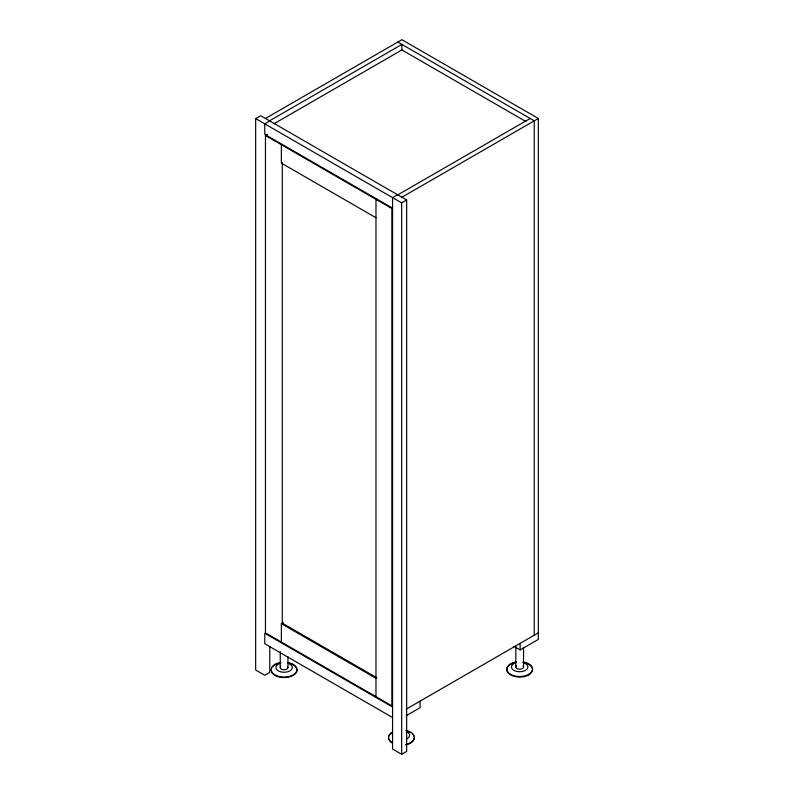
<?xml version="1.0" encoding="UTF-8"?>
<svg xmlns="http://www.w3.org/2000/svg" width="794" height="794" viewBox="0 0 794 794"><rect width="100%" height="100%" fill="white"/><g stroke="black" fill="none" stroke-linecap="round" stroke-linejoin="round"><path stroke-width="1.19" d="M406.885 738.896L407.253 738.628A8.228 4.754 0 0 0 407.253 731.899M269.771 646.356L269.771 672.379L264.769 675.267L255.668 670.017L255.668 118.604L260.68 115.716L406.667 199.999L406.667 751.412L401.665 754.3L392.564 749.05L392.564 197.637L397.566 194.748M265.454 118.475L401.893 39.7L538.332 118.475L538.332 639.428L520.139 649.929L513.936 646.346M269.543 120.837L401.893 44.424L401.893 50.627M269.771 120.966L264.769 123.854L264.769 134.355L392.564 208.137M273.811 123.884L401.893 49.943L525.866 121.522M265.454 135.536L391.879 208.534L391.879 705.856L265.454 632.858L265.454 135.536L267.449 134.385M397.794 194.877L530.144 118.475M401.893 197.24L538.332 118.475M255.668 118.604L401.665 202.887L406.667 199.999M281.364 642.048L281.364 623.667L283.369 622.516M406.161 709.171L538.332 632.858M406.171 715.722L420.086 707.692L420.086 701.132M397.794 42.062L534.233 120.837L534.233 635.22M375.969 217.725L281.364 163.107L281.364 144.726M376.872 677.758L282.277 623.141L282.277 162.581M281.364 623.667L375.969 678.284M392.564 707.037L264.769 633.255L264.769 643.755L392.564 717.538M528.774 674.364L528.774 674.87M523.534 647.686L523.534 667.049M520.139 643.358L520.139 649.929M515.822 646.366L515.822 666.94M410.528 742.638L410.528 743.144M401.665 202.887L401.665 754.3M375.969 199.344L375.969 696.666M287.954 656.678L287.954 667.575M280.242 651.735L280.242 667.466M275.002 664.389L275.002 664.896A12.863 7.424 0 0 1 277.662 663.715M523.067 665.928A3.861 2.223 0 0 1 522.343 668.608A3.861 2.223 0 0 1 517.668 668.895L516.884 668.528A3.861 2.223 0 0 1 516.388 665.838M523.008 661.938A12.863 7.424 0 0 1 530.213 673.372A12.863 7.424 0 0 1 509.143 673.372A12.863 7.424 0 0 1 516.348 661.938M523.008 662.444A12.863 7.424 0 0 1 530.213 673.878A12.863 7.424 0 0 1 509.143 673.878A12.863 7.424 0 0 1 516.348 662.444M523.792 662.881A8.228 4.754 0 0 1 525.985 670.047A8.228 4.754 0 0 1 513.371 670.047A8.228 4.754 0 0 1 515.564 662.881M287.845 667A3.861 2.223 0 0 1 286.376 669.322A3.861 2.223 0 0 1 282.088 669.421L281.304 669.054A3.861 2.223 0 0 1 280.798 666.365M287.428 662.464A12.863 7.424 0 0 1 294.634 673.898A12.863 7.424 0 0 1 273.563 673.898A12.863 7.424 0 0 1 280.768 662.464M295.239 666.434A12.863 7.424 0 0 1 285.78 677.51A12.863 7.424 0 0 1 271.677 668.22M272.957 666.434A12.863 7.424 0 0 1 274.248 665.372M278.654 663.417A12.863 7.424 0 0 1 280.768 662.97M287.428 662.97A12.863 7.424 0 0 1 289.532 663.417M290.525 663.715A12.863 7.424 0 0 1 294.634 665.888M288.212 663.407A8.228 4.754 0 0 1 290.406 670.573A8.228 4.754 0 0 1 277.791 670.573A8.228 4.754 0 0 1 279.984 663.407M405.833 730.401A12.863 7.424 0 0 1 414.299 737.378A12.863 7.424 0 0 1 405.833 744.365M392.335 742.638A12.863 7.424 0 0 1 392.335 732.128M414.299 737.894A12.863 7.424 0 0 1 405.833 744.871M392.335 743.144A12.863 7.424 0 0 1 388.574 737.894M389.01 735.969A12.863 7.424 0 0 1 392.335 732.634M407.868 731.453A12.863 7.424 0 0 1 410.528 732.634M412.572 734.172A12.863 7.424 0 0 1 413.863 735.969"/></g></svg>
